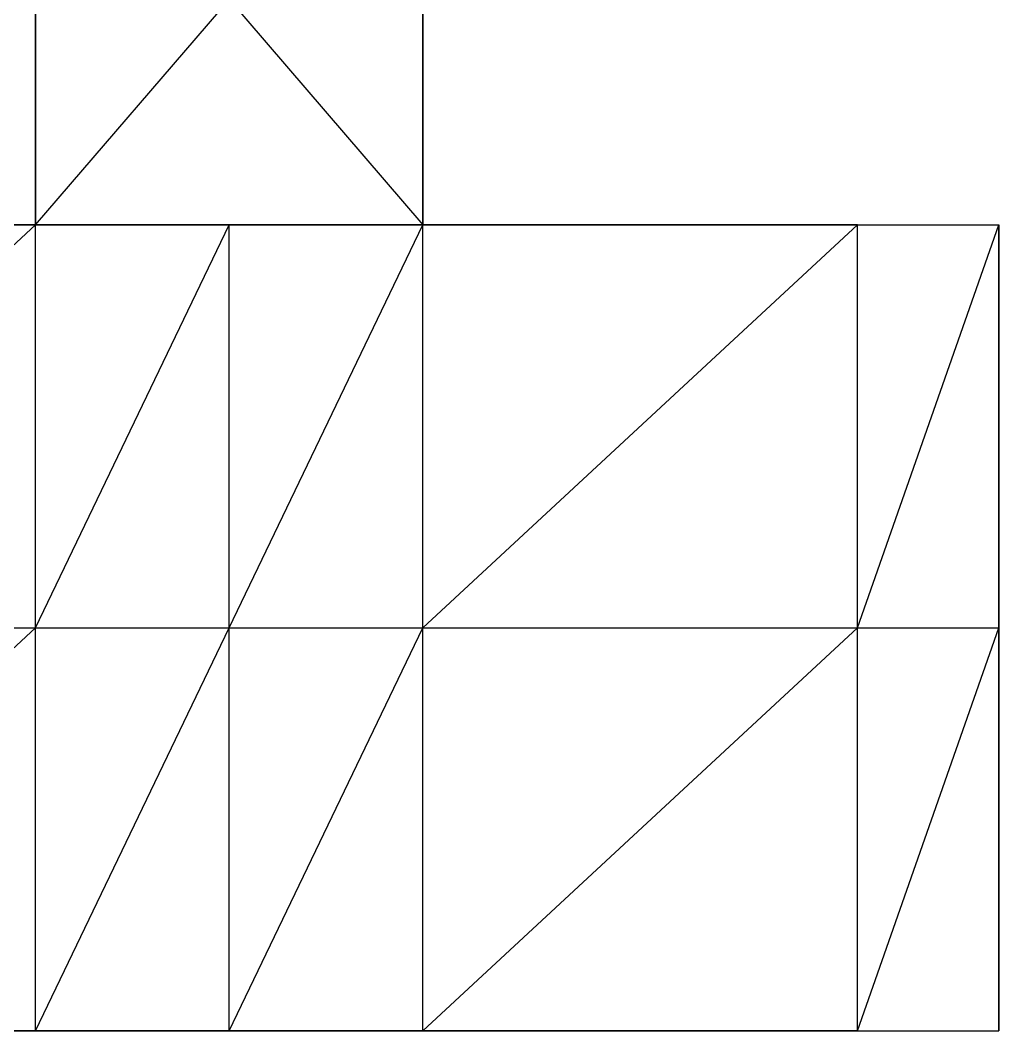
# Model space of a CAD drawing. Header units: metres. Extents: x 0.3 to 29.7, y 0.3 to 39.7.
# Drawn here: x 11.01 to 29.7, y 0.3 to 19.61 of the extents above; entities that cross this region are included whole.
import ezdxf

# ---------------------------------------------------------------- set-up
doc = ezdxf.new("R2010")
doc.units = ezdxf.units.M
for name, color, linetype in [('beam_x', 3, 'Continuous'), ('beam_y', 2, 'Continuous'), ('brace_xz', 6, 'Continuous'), ('brace_yz', 1, 'Continuous'), ('bridge_beam', 30, 'Continuous'), ('bridge_rigid', 50, 'Continuous'), ('bridge_truss', 40, 'Continuous'), ('column', 4, 'Continuous'), ('floor_brace', 5, 'Continuous')]:
    doc.layers.add(name, color=color, linetype=linetype)

msp = doc.modelspace()

# ---------------------------------------------------------------- linework, layer by layer
at = {"layer": 'beam_x', "color": 3}
for p, q in [((3, 15.7), (11.3, 15.7)), ((3, 15.7, 9), (11.3, 15.7, 9)), ((3, 15.7, 15), (11.3, 15.7, 15)), ((3, 15.7, 21), (11.3, 15.7, 21)), ((3, 15.7, 27), (11.3, 15.7, 27)), ((3, 15.7, 33), (11.3, 15.7, 33)), ((3, 15.7, 39), (11.3, 15.7, 39)), ((3, 15.7, 45), (11.3, 15.7, 45)), ((3, 15.7, 51), (11.3, 15.7, 51)), ((3, 15.7, 57), (11.3, 15.7, 57)), ((3, 15.7, 63), (11.3, 15.7, 63)), ((3, 15.7, 69), (11.3, 15.7, 69)), ((3, 15.7, 75), (11.3, 15.7, 75)), ((3, 15.7, 81), (11.3, 15.7, 81)), ((3, 15.7, 87), (11.3, 15.7, 87)), ((3, 15.7, 93), (11.3, 15.7, 93)), ((3, 15.7, 99), (11.3, 15.7, 99)), ((3, 15.7, 105), (11.3, 15.7, 105)), ((3, 15.7, 111), (11.3, 15.7, 111)), ((3, 15.7, 117), (11.3, 15.7, 117)), ((3, 15.7, 123), (11.3, 15.7, 123)), ((3, 15.7, 129), (11.3, 15.7, 129)), ((3, 15.7, 135), (11.3, 15.7, 135)), ((3, 15.7, 141), (11.3, 15.7, 141)), ((3, 15.7, 147), (11.3, 15.7, 147)), ((3, 15.7, 153), (11.3, 15.7, 153)), ((11.3, 15.7), (15, 15.7)), ((11.3, 15.7, 9), (15, 15.7, 9)), ((11.3, 15.7, 15), (15, 15.7, 15)), ((11.3, 15.7, 21), (15, 15.7, 21)), ((11.3, 15.7, 27), (15, 15.7, 27)), ((11.3, 15.7, 33), (15, 15.7, 33)), ((11.3, 15.7, 39), (15, 15.7, 39)), ((11.3, 15.7, 45), (15, 15.7, 45)), ((11.3, 15.7, 51), (15, 15.7, 51)), ((11.3, 15.7, 57), (15, 15.7, 57)), ((11.3, 15.7, 63), (15, 15.7, 63)), ((11.3, 15.7, 69), (15, 15.7, 69)), ((11.3, 15.7, 75), (15, 15.7, 75)), ((11.3, 15.7, 81), (15, 15.7, 81)), ((11.3, 15.7, 87), (15, 15.7, 87)), ((11.3, 15.7, 93), (15, 15.7, 93)), ((11.3, 15.7, 99), (15, 15.7, 99)), ((11.3, 15.7, 105), (15, 15.7, 105)), ((11.3, 15.7, 111), (15, 15.7, 111)), ((11.3, 15.7, 117), (15, 15.7, 117)), ((11.3, 15.7, 123), (15, 15.7, 123)), ((11.3, 15.7, 129), (15, 15.7, 129)), ((11.3, 15.7, 135), (15, 15.7, 135)), ((11.3, 15.7, 141), (15, 15.7, 141)), ((11.3, 15.7, 147), (15, 15.7, 147)), ((11.3, 15.7, 153), (15, 15.7, 153)), ((15, 15.7), (18.7, 15.7)), ((15, 15.7, 9), (18.7, 15.7, 9)), ((15, 15.7, 15), (18.7, 15.7, 15)), ((15, 15.7, 21), (18.7, 15.7, 21)), ((15, 15.7, 27), (18.7, 15.7, 27)), ((15, 15.7, 33), (18.7, 15.7, 33)), ((15, 15.7, 39), (18.7, 15.7, 39)), ((15, 15.7, 45), (18.7, 15.7, 45)), ((15, 15.7, 51), (18.7, 15.7, 51)), ((15, 15.7, 57), (18.7, 15.7, 57)), ((15, 15.7, 63), (18.7, 15.7, 63)), ((15, 15.7, 69), (18.7, 15.7, 69)), ((15, 15.7, 75), (18.7, 15.7, 75)), ((15, 15.7, 81), (18.7, 15.7, 81)), ((15, 15.7, 87), (18.7, 15.7, 87)), ((15, 15.7, 93), (18.7, 15.7, 93)), ((15, 15.7, 99), (18.7, 15.7, 99)), ((15, 15.7, 105), (18.7, 15.7, 105)), ((15, 15.7, 111), (18.7, 15.7, 111)), ((15, 15.7, 117), (18.7, 15.7, 117)), ((15, 15.7, 123), (18.7, 15.7, 123)), ((15, 15.7, 129), (18.7, 15.7, 129)), ((15, 15.7, 135), (18.7, 15.7, 135)), ((15, 15.7, 141), (18.7, 15.7, 141)), ((15, 15.7, 147), (18.7, 15.7, 147)), ((15, 15.7, 153), (18.7, 15.7, 153)), ((18.7, 15.7), (27, 15.7)), ((18.7, 15.7, 9), (27, 15.7, 9)), ((18.7, 15.7, 15), (27, 15.7, 15)), ((18.7, 15.7, 21), (27, 15.7, 21)), ((18.7, 15.7, 27), (27, 15.7, 27)), ((18.7, 15.7, 33), (27, 15.7, 33)), ((18.7, 15.7, 39), (27, 15.7, 39)), ((18.7, 15.7, 45), (27, 15.7, 45)), ((18.7, 15.7, 51), (27, 15.7, 51)), ((18.7, 15.7, 57), (27, 15.7, 57)), ((18.7, 15.7, 63), (27, 15.7, 63)), ((18.7, 15.7, 69), (27, 15.7, 69)), ((18.7, 15.7, 75), (27, 15.7, 75)), ((18.7, 15.7, 81), (27, 15.7, 81)), ((18.7, 15.7, 87), (27, 15.7, 87)), ((18.7, 15.7, 93), (27, 15.7, 93)), ((18.7, 15.7, 99), (27, 15.7, 99)), ((18.7, 15.7, 105), (27, 15.7, 105)), ((18.7, 15.7, 111), (27, 15.7, 111)), ((18.7, 15.7, 117), (27, 15.7, 117)), ((18.7, 15.7, 123), (27, 15.7, 123)), ((18.7, 15.7, 129), (27, 15.7, 129)), ((18.7, 15.7, 135), (27, 15.7, 135)), ((18.7, 15.7, 141), (27, 15.7, 141)), ((18.7, 15.7, 147), (27, 15.7, 147)), ((18.7, 15.7, 153), (27, 15.7, 153)), ((27, 15.7), (29.7, 15.7)), ((27, 15.7, 9), (29.7, 15.7, 9)), ((27, 15.7, 15), (29.7, 15.7, 15)), ((27, 15.7, 21), (29.7, 15.7, 21)), ((27, 15.7, 27), (29.7, 15.7, 27)), ((27, 15.7, 33), (29.7, 15.7, 33)), ((27, 15.7, 39), (29.7, 15.7, 39)), ((27, 15.7, 45), (29.7, 15.7, 45)), ((27, 15.7, 51), (29.7, 15.7, 51)), ((27, 15.7, 57), (29.7, 15.7, 57)), ((27, 15.7, 63), (29.7, 15.7, 63)), ((27, 15.7, 69), (29.7, 15.7, 69)), ((27, 15.7, 75), (29.7, 15.7, 75)), ((27, 15.7, 81), (29.7, 15.7, 81)), ((27, 15.7, 87), (29.7, 15.7, 87)), ((27, 15.7, 93), (29.7, 15.7, 93)), ((27, 15.7, 99), (29.7, 15.7, 99)), ((27, 15.7, 105), (29.7, 15.7, 105)), ((27, 15.7, 111), (29.7, 15.7, 111)), ((27, 15.7, 117), (29.7, 15.7, 117)), ((27, 15.7, 123), (29.7, 15.7, 123)), ((27, 15.7, 129), (29.7, 15.7, 129)), ((27, 15.7, 135), (29.7, 15.7, 135)), ((27, 15.7, 141), (29.7, 15.7, 141)), ((27, 15.7, 147), (29.7, 15.7, 147)), ((27, 15.7, 153), (29.7, 15.7, 153)), ((3, 8), (11.3, 8)), ((3, 8, 27), (11.3, 8, 27)), ((3, 8, 51), (11.3, 8, 51)), ((3, 8, 75), (11.3, 8, 75)), ((3, 8, 99), (11.3, 8, 99)), ((3, 8, 123), (11.3, 8, 123)), ((3, 8, 147), (11.3, 8, 147)), ((11.3, 8), (15, 8)), ((11.3, 8, 27), (15, 8, 27)), ((11.3, 8, 51), (15, 8, 51)), ((11.3, 8, 75), (15, 8, 75)), ((11.3, 8, 99), (15, 8, 99)), ((11.3, 8, 123), (15, 8, 123)), ((11.3, 8, 147), (15, 8, 147)), ((15, 8), (18.7, 8)), ((15, 8, 27), (18.7, 8, 27)), ((15, 8, 51), (18.7, 8, 51)), ((15, 8, 75), (18.7, 8, 75)), ((15, 8, 99), (18.7, 8, 99)), ((15, 8, 123), (18.7, 8, 123)), ((15, 8, 147), (18.7, 8, 147)), ((18.7, 8), (27, 8)), ((18.7, 8, 27), (27, 8, 27)), ((18.7, 8, 51), (27, 8, 51)), ((18.7, 8, 75), (27, 8, 75)), ((18.7, 8, 99), (27, 8, 99)), ((18.7, 8, 123), (27, 8, 123)), ((18.7, 8, 147), (27, 8, 147)), ((27, 8), (29.7, 8)), ((27, 8, 27), (29.7, 8, 27)), ((27, 8, 51), (29.7, 8, 51)), ((27, 8, 75), (29.7, 8, 75)), ((27, 8, 99), (29.7, 8, 99)), ((27, 8, 123), (29.7, 8, 123)), ((27, 8, 147), (29.7, 8, 147)), ((3, 0.3), (11.3, 0.3)), ((3, 0.3, 9), (11.3, 0.3, 9)), ((3, 0.3, 15), (11.3, 0.3, 15)), ((3, 0.3, 21), (11.3, 0.3, 21)), ((3, 0.3, 27), (11.3, 0.3, 27)), ((3, 0.3, 33), (11.3, 0.3, 33)), ((3, 0.3, 39), (11.3, 0.3, 39)), ((3, 0.3, 45), (11.3, 0.3, 45)), ((3, 0.3, 51), (11.3, 0.3, 51)), ((3, 0.3, 57), (11.3, 0.3, 57)), ((3, 0.3, 63), (11.3, 0.3, 63)), ((3, 0.3, 69), (11.3, 0.3, 69)), ((3, 0.3, 75), (11.3, 0.3, 75)), ((3, 0.3, 81), (11.3, 0.3, 81)), ((3, 0.3, 87), (11.3, 0.3, 87)), ((3, 0.3, 93), (11.3, 0.3, 93)), ((3, 0.3, 99), (11.3, 0.3, 99)), ((3, 0.3, 105), (11.3, 0.3, 105)), ((3, 0.3, 111), (11.3, 0.3, 111)), ((3, 0.3, 117), (11.3, 0.3, 117)), ((3, 0.3, 123), (11.3, 0.3, 123)), ((3, 0.3, 129), (11.3, 0.3, 129)), ((3, 0.3, 135), (11.3, 0.3, 135)), ((3, 0.3, 141), (11.3, 0.3, 141)), ((3, 0.3, 147), (11.3, 0.3, 147)), ((3, 0.3, 153), (11.3, 0.3, 153)), ((11.3, 0.3), (15, 0.3)), ((11.3, 0.3, 9), (15, 0.3, 9)), ((11.3, 0.3, 15), (15, 0.3, 15)), ((11.3, 0.3, 21), (15, 0.3, 21)), ((11.3, 0.3, 27), (15, 0.3, 27)), ((11.3, 0.3, 33), (15, 0.3, 33)), ((11.3, 0.3, 39), (15, 0.3, 39)), ((11.3, 0.3, 45), (15, 0.3, 45)), ((11.3, 0.3, 51), (15, 0.3, 51)), ((11.3, 0.3, 57), (15, 0.3, 57)), ((11.3, 0.3, 63), (15, 0.3, 63)), ((11.3, 0.3, 69), (15, 0.3, 69)), ((11.3, 0.3, 75), (15, 0.3, 75)), ((11.3, 0.3, 81), (15, 0.3, 81)), ((11.3, 0.3, 87), (15, 0.3, 87)), ((11.3, 0.3, 93), (15, 0.3, 93)), ((11.3, 0.3, 99), (15, 0.3, 99)), ((11.3, 0.3, 105), (15, 0.3, 105)), ((11.3, 0.3, 111), (15, 0.3, 111)), ((11.3, 0.3, 117), (15, 0.3, 117)), ((11.3, 0.3, 123), (15, 0.3, 123)), ((11.3, 0.3, 129), (15, 0.3, 129)), ((11.3, 0.3, 135), (15, 0.3, 135)), ((11.3, 0.3, 141), (15, 0.3, 141)), ((11.3, 0.3, 147), (15, 0.3, 147)), ((11.3, 0.3, 153), (15, 0.3, 153)), ((15, 0.3), (18.7, 0.3)), ((15, 0.3, 9), (18.7, 0.3, 9)), ((15, 0.3, 15), (18.7, 0.3, 15)), ((15, 0.3, 21), (18.7, 0.3, 21)), ((15, 0.3, 27), (18.7, 0.3, 27)), ((15, 0.3, 33), (18.7, 0.3, 33)), ((15, 0.3, 39), (18.7, 0.3, 39)), ((15, 0.3, 45), (18.7, 0.3, 45)), ((15, 0.3, 51), (18.7, 0.3, 51)), ((15, 0.3, 57), (18.7, 0.3, 57)), ((15, 0.3, 63), (18.7, 0.3, 63)), ((15, 0.3, 69), (18.7, 0.3, 69)), ((15, 0.3, 75), (18.7, 0.3, 75)), ((15, 0.3, 81), (18.7, 0.3, 81)), ((15, 0.3, 87), (18.7, 0.3, 87)), ((15, 0.3, 93), (18.7, 0.3, 93)), ((15, 0.3, 99), (18.7, 0.3, 99)), ((15, 0.3, 105), (18.7, 0.3, 105)), ((15, 0.3, 111), (18.7, 0.3, 111)), ((15, 0.3, 117), (18.7, 0.3, 117)), ((15, 0.3, 123), (18.7, 0.3, 123)), ((15, 0.3, 129), (18.7, 0.3, 129)), ((15, 0.3, 135), (18.7, 0.3, 135)), ((15, 0.3, 141), (18.7, 0.3, 141)), ((15, 0.3, 147), (18.7, 0.3, 147)), ((15, 0.3, 153), (18.7, 0.3, 153)), ((18.7, 0.3), (27, 0.3)), ((18.7, 0.3, 9), (27, 0.3, 9)), ((18.7, 0.3, 15), (27, 0.3, 15)), ((18.7, 0.3, 21), (27, 0.3, 21)), ((18.7, 0.3, 27), (27, 0.3, 27)), ((18.7, 0.3, 33), (27, 0.3, 33)), ((18.7, 0.3, 39), (27, 0.3, 39)), ((18.7, 0.3, 45), (27, 0.3, 45)), ((18.7, 0.3, 51), (27, 0.3, 51)), ((18.7, 0.3, 57), (27, 0.3, 57)), ((18.7, 0.3, 63), (27, 0.3, 63)), ((18.7, 0.3, 69), (27, 0.3, 69)), ((18.7, 0.3, 75), (27, 0.3, 75)), ((18.7, 0.3, 81), (27, 0.3, 81)), ((18.7, 0.3, 87), (27, 0.3, 87)), ((18.7, 0.3, 93), (27, 0.3, 93)), ((18.7, 0.3, 99), (27, 0.3, 99)), ((18.7, 0.3, 105), (27, 0.3, 105)), ((18.7, 0.3, 111), (27, 0.3, 111)), ((18.7, 0.3, 117), (27, 0.3, 117)), ((18.7, 0.3, 123), (27, 0.3, 123)), ((18.7, 0.3, 129), (27, 0.3, 129)), ((18.7, 0.3, 135), (27, 0.3, 135)), ((18.7, 0.3, 141), (27, 0.3, 141)), ((18.7, 0.3, 147), (27, 0.3, 147)), ((18.7, 0.3, 153), (27, 0.3, 153)), ((27, 0.3), (29.7, 0.3)), ((27, 0.3, 9), (29.7, 0.3, 9)), ((27, 0.3, 15), (29.7, 0.3, 15)), ((27, 0.3, 21), (29.7, 0.3, 21)), ((27, 0.3, 27), (29.7, 0.3, 27)), ((27, 0.3, 33), (29.7, 0.3, 33)), ((27, 0.3, 39), (29.7, 0.3, 39)), ((27, 0.3, 45), (29.7, 0.3, 45)), ((27, 0.3, 51), (29.7, 0.3, 51)), ((27, 0.3, 57), (29.7, 0.3, 57)), ((27, 0.3, 63), (29.7, 0.3, 63)), ((27, 0.3, 69), (29.7, 0.3, 69)), ((27, 0.3, 75), (29.7, 0.3, 75)), ((27, 0.3, 81), (29.7, 0.3, 81)), ((27, 0.3, 87), (29.7, 0.3, 87)), ((27, 0.3, 93), (29.7, 0.3, 93)), ((27, 0.3, 99), (29.7, 0.3, 99)), ((27, 0.3, 105), (29.7, 0.3, 105)), ((27, 0.3, 111), (29.7, 0.3, 111)), ((27, 0.3, 117), (29.7, 0.3, 117)), ((27, 0.3, 123), (29.7, 0.3, 123)), ((27, 0.3, 129), (29.7, 0.3, 129)), ((27, 0.3, 135), (29.7, 0.3, 135)), ((27, 0.3, 141), (29.7, 0.3, 141)), ((27, 0.3, 147), (29.7, 0.3, 147)), ((27, 0.3, 153), (29.7, 0.3, 153))]:
    msp.add_line(p, q, dxfattribs=at)
at = {"layer": 'beam_y', "color": 2}
for p, q in [((11.3, 8), (11.3, 15.7)), ((11.3, 8, 27), (11.3, 15.7, 27)), ((11.3, 8, 51), (11.3, 15.7, 51)), ((11.3, 8, 75), (11.3, 15.7, 75)), ((11.3, 8, 99), (11.3, 15.7, 99)), ((11.3, 8, 123), (11.3, 15.7, 123)), ((11.3, 8, 147), (11.3, 15.7, 147)), ((15, 8), (15, 15.7)), ((15, 8, 27), (15, 15.7, 27)), ((15, 8, 51), (15, 15.7, 51)), ((15, 8, 75), (15, 15.7, 75)), ((15, 8, 99), (15, 15.7, 99)), ((15, 8, 123), (15, 15.7, 123)), ((15, 8, 147), (15, 15.7, 147)), ((18.7, 8), (18.7, 15.7)), ((18.7, 8, 27), (18.7, 15.7, 27)), ((18.7, 8, 51), (18.7, 15.7, 51)), ((18.7, 8, 75), (18.7, 15.7, 75)), ((18.7, 8, 99), (18.7, 15.7, 99)), ((18.7, 8, 123), (18.7, 15.7, 123)), ((18.7, 8, 147), (18.7, 15.7, 147)), ((27, 8), (27, 15.7)), ((27, 8, 27), (27, 15.7, 27)), ((27, 8, 51), (27, 15.7, 51)), ((27, 8, 75), (27, 15.7, 75)), ((27, 8, 99), (27, 15.7, 99)), ((27, 8, 123), (27, 15.7, 123)), ((27, 8, 147), (27, 15.7, 147)), ((29.7, 8), (29.7, 15.7)), ((29.7, 8, 9), (29.7, 15.7, 9)), ((29.7, 8, 15), (29.7, 15.7, 15)), ((29.7, 8, 21), (29.7, 15.7, 21)), ((29.7, 8, 27), (29.7, 15.7, 27)), ((29.7, 8, 33), (29.7, 15.7, 33)), ((29.7, 8, 39), (29.7, 15.7, 39)), ((29.7, 8, 45), (29.7, 15.7, 45)), ((29.7, 8, 51), (29.7, 15.7, 51)), ((29.7, 8, 57), (29.7, 15.7, 57)), ((29.7, 8, 63), (29.7, 15.7, 63)), ((29.7, 8, 69), (29.7, 15.7, 69)), ((29.7, 8, 75), (29.7, 15.7, 75)), ((29.7, 8, 81), (29.7, 15.7, 81)), ((29.7, 8, 87), (29.7, 15.7, 87)), ((29.7, 8, 93), (29.7, 15.7, 93)), ((29.7, 8, 99), (29.7, 15.7, 99)), ((29.7, 8, 105), (29.7, 15.7, 105)), ((29.7, 8, 111), (29.7, 15.7, 111)), ((29.7, 8, 117), (29.7, 15.7, 117)), ((29.7, 8, 123), (29.7, 15.7, 123)), ((29.7, 8, 129), (29.7, 15.7, 129)), ((29.7, 8, 135), (29.7, 15.7, 135)), ((29.7, 8, 141), (29.7, 15.7, 141)), ((29.7, 8, 147), (29.7, 15.7, 147)), ((29.7, 8, 153), (29.7, 15.7, 153)), ((11.3, 0.3), (11.3, 8)), ((11.3, 0.3, 27), (11.3, 8, 27)), ((11.3, 0.3, 51), (11.3, 8, 51)), ((11.3, 0.3, 75), (11.3, 8, 75)), ((11.3, 0.3, 99), (11.3, 8, 99)), ((11.3, 0.3, 123), (11.3, 8, 123)), ((11.3, 0.3, 147), (11.3, 8, 147)), ((15, 0.3), (15, 8)), ((15, 0.3, 27), (15, 8, 27)), ((15, 0.3, 51), (15, 8, 51)), ((15, 0.3, 75), (15, 8, 75)), ((15, 0.3, 99), (15, 8, 99)), ((15, 0.3, 123), (15, 8, 123)), ((15, 0.3, 147), (15, 8, 147)), ((18.7, 0.3), (18.7, 8)), ((18.7, 0.3, 27), (18.7, 8, 27)), ((18.7, 0.3, 51), (18.7, 8, 51)), ((18.7, 0.3, 75), (18.7, 8, 75)), ((18.7, 0.3, 99), (18.7, 8, 99)), ((18.7, 0.3, 123), (18.7, 8, 123)), ((18.7, 0.3, 147), (18.7, 8, 147)), ((27, 0.3), (27, 8)), ((27, 0.3, 27), (27, 8, 27)), ((27, 0.3, 51), (27, 8, 51)), ((27, 0.3, 75), (27, 8, 75)), ((27, 0.3, 99), (27, 8, 99)), ((27, 0.3, 123), (27, 8, 123)), ((27, 0.3, 147), (27, 8, 147)), ((29.7, 0.3), (29.7, 8)), ((29.7, 0.3, 9), (29.7, 8, 9)), ((29.7, 0.3, 15), (29.7, 8, 15)), ((29.7, 0.3, 21), (29.7, 8, 21)), ((29.7, 0.3, 27), (29.7, 8, 27)), ((29.7, 0.3, 33), (29.7, 8, 33)), ((29.7, 0.3, 39), (29.7, 8, 39)), ((29.7, 0.3, 45), (29.7, 8, 45)), ((29.7, 0.3, 51), (29.7, 8, 51)), ((29.7, 0.3, 57), (29.7, 8, 57)), ((29.7, 0.3, 63), (29.7, 8, 63)), ((29.7, 0.3, 69), (29.7, 8, 69)), ((29.7, 0.3, 75), (29.7, 8, 75)), ((29.7, 0.3, 81), (29.7, 8, 81)), ((29.7, 0.3, 87), (29.7, 8, 87)), ((29.7, 0.3, 93), (29.7, 8, 93)), ((29.7, 0.3, 99), (29.7, 8, 99)), ((29.7, 0.3, 105), (29.7, 8, 105)), ((29.7, 0.3, 111), (29.7, 8, 111)), ((29.7, 0.3, 117), (29.7, 8, 117)), ((29.7, 0.3, 123), (29.7, 8, 123)), ((29.7, 0.3, 129), (29.7, 8, 129)), ((29.7, 0.3, 135), (29.7, 8, 135)), ((29.7, 0.3, 141), (29.7, 8, 141)), ((29.7, 0.3, 147), (29.7, 8, 147)), ((29.7, 0.3, 153), (29.7, 8, 153))]:
    msp.add_line(p, q, dxfattribs=at)
at = {"layer": 'brace_xz', "color": 6}
for p, q in [((3, 15.7), (11.3, 15.7, 9)), ((11.3, 15.7), (3, 15.7, 9)), ((3, 15.7, 9), (11.3, 15.7, 15)), ((11.3, 15.7, 9), (3, 15.7, 15)), ((3, 15.7, 15), (11.3, 15.7, 21)), ((11.3, 15.7, 15), (3, 15.7, 21)), ((3, 15.7, 21), (11.3, 15.7, 27)), ((11.3, 15.7, 21), (3, 15.7, 27)), ((3, 15.7, 27), (11.3, 15.7, 45)), ((11.3, 15.7, 27), (3, 15.7, 45)), ((3, 15.7, 45), (11.3, 15.7, 63)), ((11.3, 15.7, 45), (3, 15.7, 63)), ((3, 15.7, 63), (11.3, 15.7, 81)), ((11.3, 15.7, 63), (3, 15.7, 81)), ((3, 15.7, 81), (11.3, 15.7, 99)), ((11.3, 15.7, 81), (3, 15.7, 99)), ((3, 15.7, 99), (11.3, 15.7, 117)), ((11.3, 15.7, 99), (3, 15.7, 117)), ((3, 15.7, 117), (11.3, 15.7, 135)), ((11.3, 15.7, 117), (3, 15.7, 135)), ((3, 15.7, 135), (11.3, 15.7, 153)), ((11.3, 15.7, 135), (3, 15.7, 153)), ((11.3, 15.7), (15, 15.7, 9)), ((15, 15.7), (11.3, 15.7, 9)), ((11.3, 15.7, 9), (15, 15.7, 15)), ((15, 15.7, 9), (11.3, 15.7, 15)), ((11.3, 15.7, 15), (15, 15.7, 21)), ((15, 15.7, 15), (11.3, 15.7, 21)), ((11.3, 15.7, 21), (15, 15.7, 27)), ((15, 15.7, 21), (11.3, 15.7, 27)), ((11.3, 15.7, 27), (15, 15.7, 33)), ((15, 15.7, 27), (11.3, 15.7, 33)), ((11.3, 15.7, 33), (15, 15.7, 39)), ((15, 15.7, 33), (11.3, 15.7, 39)), ((11.3, 15.7, 39), (15, 15.7, 45)), ((15, 15.7, 39), (11.3, 15.7, 45)), ((11.3, 15.7, 45), (15, 15.7, 51)), ((15, 15.7, 45), (11.3, 15.7, 51)), ((11.3, 15.7, 51), (15, 15.7, 57)), ((15, 15.7, 51), (11.3, 15.7, 57)), ((11.3, 15.7, 57), (15, 15.7, 63)), ((15, 15.7, 57), (11.3, 15.7, 63)), ((11.3, 15.7, 63), (15, 15.7, 69)), ((15, 15.7, 63), (11.3, 15.7, 69)), ((11.3, 15.7, 69), (15, 15.7, 75)), ((15, 15.7, 69), (11.3, 15.7, 75)), ((15, 15.7), (18.7, 15.7, 9)), ((18.7, 15.7), (15, 15.7, 9)), ((15, 15.7, 9), (18.7, 15.7, 15)), ((18.7, 15.7, 9), (15, 15.7, 15)), ((15, 15.7, 15), (18.7, 15.7, 21)), ((18.7, 15.7, 15), (15, 15.7, 21)), ((15, 15.7, 21), (18.7, 15.7, 27)), ((18.7, 15.7, 21), (15, 15.7, 27)), ((15, 15.7, 27), (18.7, 15.7, 33)), ((18.7, 15.7, 27), (15, 15.7, 33)), ((15, 15.7, 33), (18.7, 15.7, 39)), ((18.7, 15.7, 33), (15, 15.7, 39)), ((15, 15.7, 39), (18.7, 15.7, 45)), ((18.7, 15.7, 39), (15, 15.7, 45)), ((15, 15.7, 45), (18.7, 15.7, 51)), ((18.7, 15.7, 45), (15, 15.7, 51)), ((15, 15.7, 51), (18.7, 15.7, 57)), ((18.7, 15.7, 51), (15, 15.7, 57)), ((15, 15.7, 57), (18.7, 15.7, 63)), ((18.7, 15.7, 57), (15, 15.7, 63)), ((15, 15.7, 63), (18.7, 15.7, 69)), ((18.7, 15.7, 63), (15, 15.7, 69)), ((15, 15.7, 69), (18.7, 15.7, 75)), ((18.7, 15.7, 69), (15, 15.7, 75)), ((18.7, 15.7), (27, 15.7, 9)), ((27, 15.7), (18.7, 15.7, 9)), ((18.7, 15.7, 9), (27, 15.7, 15)), ((27, 15.7, 9), (18.7, 15.7, 15)), ((18.7, 15.7, 15), (27, 15.7, 21)), ((27, 15.7, 15), (18.7, 15.7, 21)), ((18.7, 15.7, 21), (27, 15.7, 27)), ((27, 15.7, 21), (18.7, 15.7, 27)), ((18.7, 15.7, 27), (27, 15.7, 45)), ((27, 15.7, 27), (18.7, 15.7, 45)), ((18.7, 15.7, 45), (27, 15.7, 63)), ((27, 15.7, 45), (18.7, 15.7, 63)), ((18.7, 15.7, 63), (27, 15.7, 81)), ((27, 15.7, 63), (18.7, 15.7, 81)), ((18.7, 15.7, 81), (27, 15.7, 99)), ((27, 15.7, 81), (18.7, 15.7, 99)), ((18.7, 15.7, 99), (27, 15.7, 117)), ((27, 15.7, 99), (18.7, 15.7, 117)), ((18.7, 15.7, 117), (27, 15.7, 135)), ((27, 15.7, 117), (18.7, 15.7, 135)), ((18.7, 15.7, 135), (27, 15.7, 153)), ((27, 15.7, 135), (18.7, 15.7, 153)), ((3, 0.3), (11.3, 0.3, 9)), ((11.3, 0.3), (3, 0.3, 9)), ((3, 0.3, 9), (11.3, 0.3, 15)), ((11.3, 0.3, 9), (3, 0.3, 15)), ((3, 0.3, 15), (11.3, 0.3, 21)), ((11.3, 0.3, 15), (3, 0.3, 21)), ((3, 0.3, 21), (11.3, 0.3, 27)), ((11.3, 0.3, 21), (3, 0.3, 27)), ((3, 0.3, 27), (11.3, 0.3, 45)), ((11.3, 0.3, 27), (3, 0.3, 45)), ((3, 0.3, 45), (11.3, 0.3, 63)), ((11.3, 0.3, 45), (3, 0.3, 63)), ((3, 0.3, 63), (11.3, 0.3, 81)), ((11.3, 0.3, 63), (3, 0.3, 81)), ((3, 0.3, 81), (11.3, 0.3, 99)), ((11.3, 0.3, 81), (3, 0.3, 99)), ((3, 0.3, 99), (11.3, 0.3, 117)), ((11.3, 0.3, 99), (3, 0.3, 117)), ((3, 0.3, 117), (11.3, 0.3, 135)), ((11.3, 0.3, 117), (3, 0.3, 135)), ((3, 0.3, 135), (11.3, 0.3, 153)), ((11.3, 0.3, 135), (3, 0.3, 153)), ((11.3, 0.3), (15, 0.3, 9)), ((15, 0.3), (11.3, 0.3, 9)), ((11.3, 0.3, 9), (15, 0.3, 15)), ((15, 0.3, 9), (11.3, 0.3, 15)), ((11.3, 0.3, 15), (15, 0.3, 21)), ((15, 0.3, 15), (11.3, 0.3, 21)), ((11.3, 0.3, 21), (15, 0.3, 27)), ((15, 0.3, 21), (11.3, 0.3, 27)), ((11.3, 0.3, 27), (15, 0.3, 33)), ((15, 0.3, 27), (11.3, 0.3, 33)), ((11.3, 0.3, 33), (15, 0.3, 39)), ((15, 0.3, 33), (11.3, 0.3, 39)), ((11.3, 0.3, 39), (15, 0.3, 45)), ((15, 0.3, 39), (11.3, 0.3, 45)), ((11.3, 0.3, 45), (15, 0.3, 51)), ((15, 0.3, 45), (11.3, 0.3, 51)), ((11.3, 0.3, 51), (15, 0.3, 57)), ((15, 0.3, 51), (11.3, 0.3, 57)), ((11.3, 0.3, 57), (15, 0.3, 63)), ((15, 0.3, 57), (11.3, 0.3, 63)), ((11.3, 0.3, 63), (15, 0.3, 69)), ((15, 0.3, 63), (11.3, 0.3, 69)), ((11.3, 0.3, 69), (15, 0.3, 75)), ((15, 0.3, 69), (11.3, 0.3, 75)), ((15, 0.3), (18.7, 0.3, 9)), ((18.7, 0.3), (15, 0.3, 9)), ((15, 0.3, 9), (18.7, 0.3, 15)), ((18.7, 0.3, 9), (15, 0.3, 15)), ((15, 0.3, 15), (18.7, 0.3, 21)), ((18.7, 0.3, 15), (15, 0.3, 21)), ((15, 0.3, 21), (18.7, 0.3, 27)), ((18.7, 0.3, 21), (15, 0.3, 27)), ((15, 0.3, 27), (18.7, 0.3, 33)), ((18.7, 0.3, 27), (15, 0.3, 33)), ((15, 0.3, 33), (18.7, 0.3, 39)), ((18.7, 0.3, 33), (15, 0.3, 39)), ((15, 0.3, 39), (18.7, 0.3, 45)), ((18.7, 0.3, 39), (15, 0.3, 45)), ((15, 0.3, 45), (18.7, 0.3, 51)), ((18.7, 0.3, 45), (15, 0.3, 51)), ((15, 0.3, 51), (18.7, 0.3, 57)), ((18.7, 0.3, 51), (15, 0.3, 57)), ((15, 0.3, 57), (18.7, 0.3, 63)), ((18.7, 0.3, 57), (15, 0.3, 63)), ((15, 0.3, 63), (18.7, 0.3, 69)), ((18.7, 0.3, 63), (15, 0.3, 69)), ((15, 0.3, 69), (18.7, 0.3, 75)), ((18.7, 0.3, 69), (15, 0.3, 75)), ((18.7, 0.3), (27, 0.3, 9)), ((27, 0.3), (18.7, 0.3, 9)), ((18.7, 0.3, 9), (27, 0.3, 15)), ((27, 0.3, 9), (18.7, 0.3, 15)), ((18.7, 0.3, 15), (27, 0.3, 21)), ((27, 0.3, 15), (18.7, 0.3, 21)), ((18.7, 0.3, 21), (27, 0.3, 27)), ((27, 0.3, 21), (18.7, 0.3, 27)), ((18.7, 0.3, 27), (27, 0.3, 45)), ((27, 0.3, 27), (18.7, 0.3, 45)), ((18.7, 0.3, 45), (27, 0.3, 63)), ((27, 0.3, 45), (18.7, 0.3, 63)), ((18.7, 0.3, 63), (27, 0.3, 81)), ((27, 0.3, 63), (18.7, 0.3, 81)), ((18.7, 0.3, 81), (27, 0.3, 99)), ((27, 0.3, 81), (18.7, 0.3, 99)), ((18.7, 0.3, 99), (27, 0.3, 117)), ((27, 0.3, 99), (18.7, 0.3, 117)), ((18.7, 0.3, 117), (27, 0.3, 135)), ((27, 0.3, 117), (18.7, 0.3, 135)), ((18.7, 0.3, 135), (27, 0.3, 153)), ((27, 0.3, 135), (18.7, 0.3, 153))]:
    msp.add_line(p, q, dxfattribs=at)
at = {"layer": 'brace_yz', "color": 1}
for p, q in [((29.7, 8), (29.7, 15.7, 9)), ((29.7, 15.7), (29.7, 8, 9)), ((29.7, 8, 9), (29.7, 15.7, 15)), ((29.7, 15.7, 9), (29.7, 8, 15)), ((29.7, 8, 21), (29.7, 15.7, 27)), ((29.7, 15.7, 21), (29.7, 8, 27)), ((29.7, 8, 45), (29.7, 15.7, 63)), ((29.7, 15.7, 45), (29.7, 8, 63)), ((29.7, 8, 81), (29.7, 15.7, 99)), ((29.7, 15.7, 81), (29.7, 8, 99)), ((29.7, 8, 117), (29.7, 15.7, 135)), ((29.7, 15.7, 117), (29.7, 8, 135)), ((29.7, 8, 135), (29.7, 15.7, 153)), ((29.7, 15.7, 135), (29.7, 8, 153)), ((29.7, 0.3), (29.7, 8, 9)), ((29.7, 8), (29.7, 0.3, 9)), ((29.7, 0.3, 15), (29.7, 8, 21)), ((29.7, 8, 15), (29.7, 0.3, 21)), ((29.7, 0.3, 27), (29.7, 8, 45)), ((29.7, 8, 27), (29.7, 0.3, 45)), ((29.7, 0.3, 63), (29.7, 8, 81)), ((29.7, 8, 63), (29.7, 0.3, 81)), ((29.7, 0.3, 99), (29.7, 8, 117)), ((29.7, 8, 99), (29.7, 0.3, 117)), ((29.7, 0.3, 135), (29.7, 8, 153)), ((29.7, 8, 135), (29.7, 0.3, 153))]:
    msp.add_line(p, q, dxfattribs=at)
at = {"layer": 'bridge_beam', "color": 30}
for p, q in [((11.3, 15.7, 33), (11.3, 20, 33)), ((11.3, 15.7, 39), (11.3, 20, 39)), ((11.3, 15.7, 69), (11.3, 20, 69)), ((11.3, 15.7, 75), (11.3, 20, 75)), ((11.3, 15.7, 105), (11.3, 20, 105)), ((11.3, 15.7, 111), (11.3, 20, 111)), ((11.3, 15.7, 141), (11.3, 20, 141)), ((11.3, 15.7, 153), (11.3, 20, 153)), ((18.7, 15.7, 33), (18.7, 20, 33)), ((18.7, 15.7, 39), (18.7, 20, 39)), ((18.7, 15.7, 69), (18.7, 20, 69)), ((18.7, 15.7, 75), (18.7, 20, 75)), ((18.7, 15.7, 105), (18.7, 20, 105)), ((18.7, 15.7, 111), (18.7, 20, 111)), ((18.7, 15.7, 141), (18.7, 20, 141)), ((18.7, 15.7, 153), (18.7, 20, 153))]:
    msp.add_line(p, q, dxfattribs=at)
at = {"layer": 'bridge_rigid', "color": 50}
for p, q in [((11.3, 15.7, 33), (18.7, 24.3, 33)), ((11.3, 24.3, 33), (18.7, 15.7, 33)), ((11.3, 15.7, 39), (18.7, 24.3, 39)), ((11.3, 24.3, 39), (18.7, 15.7, 39)), ((11.3, 15.7, 69), (18.7, 24.3, 69)), ((11.3, 24.3, 69), (18.7, 15.7, 69)), ((11.3, 15.7, 75), (18.7, 24.3, 75)), ((11.3, 24.3, 75), (18.7, 15.7, 75)), ((11.3, 15.7, 105), (18.7, 24.3, 105)), ((11.3, 24.3, 105), (18.7, 15.7, 105)), ((11.3, 15.7, 111), (18.7, 24.3, 111)), ((11.3, 24.3, 111), (18.7, 15.7, 111)), ((11.3, 15.7, 141), (18.7, 24.3, 141)), ((11.3, 24.3, 141), (18.7, 15.7, 141)), ((11.3, 15.7, 153), (18.7, 24.3, 153)), ((11.3, 24.3, 153), (18.7, 15.7, 153))]:
    msp.add_line(p, q, dxfattribs=at)
at = {"layer": 'bridge_truss', "color": 40}
for p, q in [((11.3, 15.7, 33), (11.3, 20, 39)), ((11.3, 20, 33), (11.3, 15.7, 39)), ((11.3, 15.7, 69), (11.3, 20, 75)), ((11.3, 20, 69), (11.3, 15.7, 75)), ((11.3, 15.7, 105), (11.3, 20, 111)), ((11.3, 20, 105), (11.3, 15.7, 111)), ((11.3, 15.7, 141), (11.3, 20, 153)), ((11.3, 20, 141), (11.3, 15.7, 153)), ((18.7, 15.7, 33), (18.7, 20, 39)), ((18.7, 20, 33), (18.7, 15.7, 39)), ((18.7, 15.7, 69), (18.7, 20, 75)), ((18.7, 20, 69), (18.7, 15.7, 75)), ((18.7, 15.7, 105), (18.7, 20, 111)), ((18.7, 20, 105), (18.7, 15.7, 111)), ((18.7, 15.7, 141), (18.7, 20, 153)), ((18.7, 20, 141), (18.7, 15.7, 153))]:
    msp.add_line(p, q, dxfattribs=at)
at = {"layer": 'column', "color": 4}
for p, q in [((11.3, 15.7), (11.3, 15.7, 9)), ((11.3, 15.7, 9), (11.3, 15.7, 15)), ((11.3, 15.7, 15), (11.3, 15.7, 21)), ((11.3, 15.7, 21), (11.3, 15.7, 27)), ((11.3, 15.7, 27), (11.3, 15.7, 33)), ((11.3, 15.7, 33), (11.3, 15.7, 39)), ((11.3, 15.7, 39), (11.3, 15.7, 45)), ((11.3, 15.7, 45), (11.3, 15.7, 51)), ((11.3, 15.7, 51), (11.3, 15.7, 57)), ((11.3, 15.7, 57), (11.3, 15.7, 63)), ((11.3, 15.7, 63), (11.3, 15.7, 69)), ((11.3, 15.7, 69), (11.3, 15.7, 75)), ((11.3, 15.7, 75), (11.3, 15.7, 81)), ((11.3, 15.7, 81), (11.3, 15.7, 87)), ((11.3, 15.7, 87), (11.3, 15.7, 93)), ((11.3, 15.7, 93), (11.3, 15.7, 99)), ((11.3, 15.7, 99), (11.3, 15.7, 105)), ((11.3, 15.7, 105), (11.3, 15.7, 111)), ((11.3, 15.7, 111), (11.3, 15.7, 117)), ((11.3, 15.7, 117), (11.3, 15.7, 123)), ((11.3, 15.7, 123), (11.3, 15.7, 129)), ((11.3, 15.7, 129), (11.3, 15.7, 135)), ((11.3, 15.7, 135), (11.3, 15.7, 141)), ((11.3, 15.7, 141), (11.3, 15.7, 147)), ((11.3, 15.7, 147), (11.3, 15.7, 153)), ((15, 15.7), (15, 15.7, 9)), ((15, 15.7, 9), (15, 15.7, 15)), ((15, 15.7, 15), (15, 15.7, 21)), ((15, 15.7, 21), (15, 15.7, 27)), ((15, 15.7, 27), (15, 15.7, 33)), ((15, 15.7, 33), (15, 15.7, 39)), ((15, 15.7, 39), (15, 15.7, 45)), ((15, 15.7, 45), (15, 15.7, 51)), ((15, 15.7, 51), (15, 15.7, 57)), ((15, 15.7, 57), (15, 15.7, 63)), ((15, 15.7, 63), (15, 15.7, 69)), ((15, 15.7, 69), (15, 15.7, 75)), ((15, 15.7, 75), (15, 15.7, 81)), ((15, 15.7, 81), (15, 15.7, 87)), ((15, 15.7, 87), (15, 15.7, 93)), ((15, 15.7, 93), (15, 15.7, 99)), ((15, 15.7, 99), (15, 15.7, 105)), ((15, 15.7, 105), (15, 15.7, 111)), ((15, 15.7, 111), (15, 15.7, 117)), ((15, 15.7, 117), (15, 15.7, 123)), ((15, 15.7, 123), (15, 15.7, 129)), ((15, 15.7, 129), (15, 15.7, 135)), ((15, 15.7, 135), (15, 15.7, 141)), ((15, 15.7, 141), (15, 15.7, 147)), ((15, 15.7, 147), (15, 15.7, 153)), ((18.7, 15.7), (18.7, 15.7, 9)), ((18.7, 15.7, 9), (18.7, 15.7, 15)), ((18.7, 15.7, 15), (18.7, 15.7, 21)), ((18.7, 15.7, 21), (18.7, 15.7, 27)), ((18.7, 15.7, 27), (18.7, 15.7, 33)), ((18.7, 15.7, 33), (18.7, 15.7, 39)), ((18.7, 15.7, 39), (18.7, 15.7, 45)), ((18.7, 15.7, 45), (18.7, 15.7, 51)), ((18.7, 15.7, 51), (18.7, 15.7, 57)), ((18.7, 15.7, 57), (18.7, 15.7, 63)), ((18.7, 15.7, 63), (18.7, 15.7, 69)), ((18.7, 15.7, 69), (18.7, 15.7, 75)), ((18.7, 15.7, 75), (18.7, 15.7, 81)), ((18.7, 15.7, 81), (18.7, 15.7, 87)), ((18.7, 15.7, 87), (18.7, 15.7, 93)), ((18.7, 15.7, 93), (18.7, 15.7, 99)), ((18.7, 15.7, 99), (18.7, 15.7, 105)), ((18.7, 15.7, 105), (18.7, 15.7, 111)), ((18.7, 15.7, 111), (18.7, 15.7, 117)), ((18.7, 15.7, 117), (18.7, 15.7, 123)), ((18.7, 15.7, 123), (18.7, 15.7, 129)), ((18.7, 15.7, 129), (18.7, 15.7, 135)), ((18.7, 15.7, 135), (18.7, 15.7, 141)), ((18.7, 15.7, 141), (18.7, 15.7, 147)), ((18.7, 15.7, 147), (18.7, 15.7, 153)), ((27, 15.7), (27, 15.7, 9)), ((27, 15.7, 9), (27, 15.7, 15)), ((27, 15.7, 15), (27, 15.7, 21)), ((27, 15.7, 21), (27, 15.7, 27)), ((27, 15.7, 27), (27, 15.7, 33)), ((27, 15.7, 33), (27, 15.7, 39)), ((27, 15.7, 39), (27, 15.7, 45)), ((27, 15.7, 45), (27, 15.7, 51)), ((27, 15.7, 51), (27, 15.7, 57)), ((27, 15.7, 57), (27, 15.7, 63)), ((27, 15.7, 63), (27, 15.7, 69)), ((27, 15.7, 69), (27, 15.7, 75)), ((27, 15.7, 75), (27, 15.7, 81)), ((27, 15.7, 81), (27, 15.7, 87)), ((27, 15.7, 87), (27, 15.7, 93)), ((27, 15.7, 93), (27, 15.7, 99)), ((27, 15.7, 99), (27, 15.7, 105)), ((27, 15.7, 105), (27, 15.7, 111)), ((27, 15.7, 111), (27, 15.7, 117)), ((27, 15.7, 117), (27, 15.7, 123)), ((27, 15.7, 123), (27, 15.7, 129)), ((27, 15.7, 129), (27, 15.7, 135)), ((27, 15.7, 135), (27, 15.7, 141)), ((27, 15.7, 141), (27, 15.7, 147)), ((27, 15.7, 147), (27, 15.7, 153)), ((29.7, 15.7), (29.7, 15.7, 9)), ((29.7, 15.7, 9), (29.7, 15.7, 15)), ((29.7, 15.7, 15), (29.7, 15.7, 21)), ((29.7, 15.7, 21), (29.7, 15.7, 27)), ((29.7, 15.7, 27), (29.7, 15.7, 33)), ((29.7, 15.7, 33), (29.7, 15.7, 39)), ((29.7, 15.7, 39), (29.7, 15.7, 45)), ((29.7, 15.7, 45), (29.7, 15.7, 51)), ((29.7, 15.7, 51), (29.7, 15.7, 57)), ((29.7, 15.7, 57), (29.7, 15.7, 63)), ((29.7, 15.7, 63), (29.7, 15.7, 69)), ((29.7, 15.7, 69), (29.7, 15.7, 75)), ((29.7, 15.7, 75), (29.7, 15.7, 81)), ((29.7, 15.7, 81), (29.7, 15.7, 87)), ((29.7, 15.7, 87), (29.7, 15.7, 93)), ((29.7, 15.7, 93), (29.7, 15.7, 99)), ((29.7, 15.7, 99), (29.7, 15.7, 105)), ((29.7, 15.7, 105), (29.7, 15.7, 111)), ((29.7, 15.7, 111), (29.7, 15.7, 117)), ((29.7, 15.7, 117), (29.7, 15.7, 123)), ((29.7, 15.7, 123), (29.7, 15.7, 129)), ((29.7, 15.7, 129), (29.7, 15.7, 135)), ((29.7, 15.7, 135), (29.7, 15.7, 141)), ((29.7, 15.7, 141), (29.7, 15.7, 147)), ((29.7, 15.7, 147), (29.7, 15.7, 153)), ((11.3, 8), (11.3, 8, 9)), ((11.3, 8, 9), (11.3, 8, 15)), ((11.3, 8, 15), (11.3, 8, 21)), ((11.3, 8, 21), (11.3, 8, 27)), ((11.3, 8, 27), (11.3, 8, 33)), ((11.3, 8, 33), (11.3, 8, 39)), ((11.3, 8, 39), (11.3, 8, 45)), ((11.3, 8, 45), (11.3, 8, 51)), ((11.3, 8, 51), (11.3, 8, 57)), ((11.3, 8, 57), (11.3, 8, 63)), ((11.3, 8, 63), (11.3, 8, 69)), ((11.3, 8, 69), (11.3, 8, 75)), ((11.3, 8, 75), (11.3, 8, 81)), ((11.3, 8, 81), (11.3, 8, 87)), ((11.3, 8, 87), (11.3, 8, 93)), ((11.3, 8, 93), (11.3, 8, 99)), ((11.3, 8, 99), (11.3, 8, 105)), ((11.3, 8, 105), (11.3, 8, 111)), ((11.3, 8, 111), (11.3, 8, 117)), ((11.3, 8, 117), (11.3, 8, 123)), ((11.3, 8, 123), (11.3, 8, 129)), ((11.3, 8, 129), (11.3, 8, 135)), ((11.3, 8, 135), (11.3, 8, 141)), ((11.3, 8, 141), (11.3, 8, 147)), ((11.3, 8, 147), (11.3, 8, 153)), ((15, 8), (15, 8, 9)), ((15, 8, 9), (15, 8, 15)), ((15, 8, 15), (15, 8, 21)), ((15, 8, 21), (15, 8, 27)), ((15, 8, 27), (15, 8, 33)), ((15, 8, 33), (15, 8, 39)), ((15, 8, 39), (15, 8, 45)), ((15, 8, 45), (15, 8, 51)), ((15, 8, 51), (15, 8, 57)), ((15, 8, 57), (15, 8, 63)), ((15, 8, 63), (15, 8, 69)), ((15, 8, 69), (15, 8, 75)), ((15, 8, 75), (15, 8, 81)), ((15, 8, 81), (15, 8, 87)), ((15, 8, 87), (15, 8, 93)), ((15, 8, 93), (15, 8, 99)), ((15, 8, 99), (15, 8, 105)), ((15, 8, 105), (15, 8, 111)), ((15, 8, 111), (15, 8, 117)), ((15, 8, 117), (15, 8, 123)), ((15, 8, 123), (15, 8, 129)), ((15, 8, 129), (15, 8, 135)), ((15, 8, 135), (15, 8, 141)), ((15, 8, 141), (15, 8, 147)), ((15, 8, 147), (15, 8, 153)), ((18.7, 8), (18.7, 8, 9)), ((18.7, 8, 9), (18.7, 8, 15)), ((18.7, 8, 15), (18.7, 8, 21)), ((18.7, 8, 21), (18.7, 8, 27)), ((18.7, 8, 27), (18.7, 8, 33)), ((18.7, 8, 33), (18.7, 8, 39)), ((18.7, 8, 39), (18.7, 8, 45)), ((18.7, 8, 45), (18.7, 8, 51)), ((18.7, 8, 51), (18.7, 8, 57)), ((18.7, 8, 57), (18.7, 8, 63)), ((18.7, 8, 63), (18.7, 8, 69)), ((18.7, 8, 69), (18.7, 8, 75)), ((18.7, 8, 75), (18.7, 8, 81)), ((18.7, 8, 81), (18.7, 8, 87)), ((18.7, 8, 87), (18.7, 8, 93)), ((18.7, 8, 93), (18.7, 8, 99)), ((18.7, 8, 99), (18.7, 8, 105)), ((18.7, 8, 105), (18.7, 8, 111)), ((18.7, 8, 111), (18.7, 8, 117)), ((18.7, 8, 117), (18.7, 8, 123)), ((18.7, 8, 123), (18.7, 8, 129)), ((18.7, 8, 129), (18.7, 8, 135)), ((18.7, 8, 135), (18.7, 8, 141)), ((18.7, 8, 141), (18.7, 8, 147)), ((18.7, 8, 147), (18.7, 8, 153)), ((27, 8), (27, 8, 9)), ((27, 8, 9), (27, 8, 15)), ((27, 8, 15), (27, 8, 21)), ((27, 8, 21), (27, 8, 27)), ((27, 8, 27), (27, 8, 33)), ((27, 8, 33), (27, 8, 39)), ((27, 8, 39), (27, 8, 45)), ((27, 8, 45), (27, 8, 51)), ((27, 8, 51), (27, 8, 57)), ((27, 8, 57), (27, 8, 63)), ((27, 8, 63), (27, 8, 69)), ((27, 8, 69), (27, 8, 75)), ((27, 8, 75), (27, 8, 81)), ((27, 8, 81), (27, 8, 87)), ((27, 8, 87), (27, 8, 93)), ((27, 8, 93), (27, 8, 99)), ((27, 8, 99), (27, 8, 105)), ((27, 8, 105), (27, 8, 111)), ((27, 8, 111), (27, 8, 117)), ((27, 8, 117), (27, 8, 123)), ((27, 8, 123), (27, 8, 129)), ((27, 8, 129), (27, 8, 135)), ((27, 8, 135), (27, 8, 141)), ((27, 8, 141), (27, 8, 147)), ((27, 8, 147), (27, 8, 153)), ((29.7, 8), (29.7, 8, 9)), ((29.7, 8, 9), (29.7, 8, 15)), ((29.7, 8, 15), (29.7, 8, 21)), ((29.7, 8, 21), (29.7, 8, 27)), ((29.7, 8, 27), (29.7, 8, 33)), ((29.7, 8, 33), (29.7, 8, 39)), ((29.7, 8, 39), (29.7, 8, 45)), ((29.7, 8, 45), (29.7, 8, 51)), ((29.7, 8, 51), (29.7, 8, 57)), ((29.7, 8, 57), (29.7, 8, 63)), ((29.7, 8, 63), (29.7, 8, 69)), ((29.7, 8, 69), (29.7, 8, 75)), ((29.7, 8, 75), (29.7, 8, 81)), ((29.7, 8, 81), (29.7, 8, 87)), ((29.7, 8, 87), (29.7, 8, 93)), ((29.7, 8, 93), (29.7, 8, 99)), ((29.7, 8, 99), (29.7, 8, 105)), ((29.7, 8, 105), (29.7, 8, 111)), ((29.7, 8, 111), (29.7, 8, 117)), ((29.7, 8, 117), (29.7, 8, 123)), ((29.7, 8, 123), (29.7, 8, 129)), ((29.7, 8, 129), (29.7, 8, 135)), ((29.7, 8, 135), (29.7, 8, 141)), ((29.7, 8, 141), (29.7, 8, 147)), ((29.7, 8, 147), (29.7, 8, 153)), ((11.3, 0.3), (11.3, 0.3, 9)), ((11.3, 0.3, 9), (11.3, 0.3, 15)), ((11.3, 0.3, 15), (11.3, 0.3, 21)), ((11.3, 0.3, 21), (11.3, 0.3, 27)), ((11.3, 0.3, 27), (11.3, 0.3, 33)), ((11.3, 0.3, 33), (11.3, 0.3, 39)), ((11.3, 0.3, 39), (11.3, 0.3, 45)), ((11.3, 0.3, 45), (11.3, 0.3, 51)), ((11.3, 0.3, 51), (11.3, 0.3, 57)), ((11.3, 0.3, 57), (11.3, 0.3, 63)), ((11.3, 0.3, 63), (11.3, 0.3, 69)), ((11.3, 0.3, 69), (11.3, 0.3, 75)), ((11.3, 0.3, 75), (11.3, 0.3, 81)), ((11.3, 0.3, 81), (11.3, 0.3, 87)), ((11.3, 0.3, 87), (11.3, 0.3, 93)), ((11.3, 0.3, 93), (11.3, 0.3, 99)), ((11.3, 0.3, 99), (11.3, 0.3, 105)), ((11.3, 0.3, 105), (11.3, 0.3, 111)), ((11.3, 0.3, 111), (11.3, 0.3, 117)), ((11.3, 0.3, 117), (11.3, 0.3, 123)), ((11.3, 0.3, 123), (11.3, 0.3, 129)), ((11.3, 0.3, 129), (11.3, 0.3, 135)), ((11.3, 0.3, 135), (11.3, 0.3, 141)), ((11.3, 0.3, 141), (11.3, 0.3, 147)), ((11.3, 0.3, 147), (11.3, 0.3, 153)), ((15, 0.3), (15, 0.3, 9)), ((15, 0.3, 9), (15, 0.3, 15)), ((15, 0.3, 15), (15, 0.3, 21)), ((15, 0.3, 21), (15, 0.3, 27)), ((15, 0.3, 27), (15, 0.3, 33)), ((15, 0.3, 33), (15, 0.3, 39)), ((15, 0.3, 39), (15, 0.3, 45)), ((15, 0.3, 45), (15, 0.3, 51)), ((15, 0.3, 51), (15, 0.3, 57)), ((15, 0.3, 57), (15, 0.3, 63)), ((15, 0.3, 63), (15, 0.3, 69)), ((15, 0.3, 69), (15, 0.3, 75)), ((15, 0.3, 75), (15, 0.3, 81)), ((15, 0.3, 81), (15, 0.3, 87)), ((15, 0.3, 87), (15, 0.3, 93)), ((15, 0.3, 93), (15, 0.3, 99)), ((15, 0.3, 99), (15, 0.3, 105)), ((15, 0.3, 105), (15, 0.3, 111)), ((15, 0.3, 111), (15, 0.3, 117)), ((15, 0.3, 117), (15, 0.3, 123)), ((15, 0.3, 123), (15, 0.3, 129)), ((15, 0.3, 129), (15, 0.3, 135)), ((15, 0.3, 135), (15, 0.3, 141)), ((15, 0.3, 141), (15, 0.3, 147)), ((15, 0.3, 147), (15, 0.3, 153)), ((18.7, 0.3), (18.7, 0.3, 9)), ((18.7, 0.3, 9), (18.7, 0.3, 15)), ((18.7, 0.3, 15), (18.7, 0.3, 21)), ((18.7, 0.3, 21), (18.7, 0.3, 27)), ((18.7, 0.3, 27), (18.7, 0.3, 33)), ((18.7, 0.3, 33), (18.7, 0.3, 39)), ((18.7, 0.3, 39), (18.7, 0.3, 45)), ((18.7, 0.3, 45), (18.7, 0.3, 51)), ((18.7, 0.3, 51), (18.7, 0.3, 57)), ((18.7, 0.3, 57), (18.7, 0.3, 63)), ((18.7, 0.3, 63), (18.7, 0.3, 69)), ((18.7, 0.3, 69), (18.7, 0.3, 75)), ((18.7, 0.3, 75), (18.7, 0.3, 81)), ((18.7, 0.3, 81), (18.7, 0.3, 87)), ((18.7, 0.3, 87), (18.7, 0.3, 93)), ((18.7, 0.3, 93), (18.7, 0.3, 99)), ((18.7, 0.3, 99), (18.7, 0.3, 105)), ((18.7, 0.3, 105), (18.7, 0.3, 111)), ((18.7, 0.3, 111), (18.7, 0.3, 117)), ((18.7, 0.3, 117), (18.7, 0.3, 123)), ((18.7, 0.3, 123), (18.7, 0.3, 129)), ((18.7, 0.3, 129), (18.7, 0.3, 135)), ((18.7, 0.3, 135), (18.7, 0.3, 141)), ((18.7, 0.3, 141), (18.7, 0.3, 147)), ((18.7, 0.3, 147), (18.7, 0.3, 153)), ((27, 0.3), (27, 0.3, 9)), ((27, 0.3, 9), (27, 0.3, 15)), ((27, 0.3, 15), (27, 0.3, 21)), ((27, 0.3, 21), (27, 0.3, 27)), ((27, 0.3, 27), (27, 0.3, 33)), ((27, 0.3, 33), (27, 0.3, 39)), ((27, 0.3, 39), (27, 0.3, 45)), ((27, 0.3, 45), (27, 0.3, 51)), ((27, 0.3, 51), (27, 0.3, 57)), ((27, 0.3, 57), (27, 0.3, 63)), ((27, 0.3, 63), (27, 0.3, 69)), ((27, 0.3, 69), (27, 0.3, 75)), ((27, 0.3, 75), (27, 0.3, 81)), ((27, 0.3, 81), (27, 0.3, 87)), ((27, 0.3, 87), (27, 0.3, 93)), ((27, 0.3, 93), (27, 0.3, 99)), ((27, 0.3, 99), (27, 0.3, 105)), ((27, 0.3, 105), (27, 0.3, 111)), ((27, 0.3, 111), (27, 0.3, 117)), ((27, 0.3, 117), (27, 0.3, 123)), ((27, 0.3, 123), (27, 0.3, 129)), ((27, 0.3, 129), (27, 0.3, 135)), ((27, 0.3, 135), (27, 0.3, 141)), ((27, 0.3, 141), (27, 0.3, 147)), ((27, 0.3, 147), (27, 0.3, 153)), ((29.7, 0.3), (29.7, 0.3, 9)), ((29.7, 0.3, 9), (29.7, 0.3, 15)), ((29.7, 0.3, 15), (29.7, 0.3, 21)), ((29.7, 0.3, 21), (29.7, 0.3, 27)), ((29.7, 0.3, 27), (29.7, 0.3, 33)), ((29.7, 0.3, 33), (29.7, 0.3, 39)), ((29.7, 0.3, 39), (29.7, 0.3, 45)), ((29.7, 0.3, 45), (29.7, 0.3, 51)), ((29.7, 0.3, 51), (29.7, 0.3, 57)), ((29.7, 0.3, 57), (29.7, 0.3, 63)), ((29.7, 0.3, 63), (29.7, 0.3, 69)), ((29.7, 0.3, 69), (29.7, 0.3, 75)), ((29.7, 0.3, 75), (29.7, 0.3, 81)), ((29.7, 0.3, 81), (29.7, 0.3, 87)), ((29.7, 0.3, 87), (29.7, 0.3, 93)), ((29.7, 0.3, 93), (29.7, 0.3, 99)), ((29.7, 0.3, 99), (29.7, 0.3, 105)), ((29.7, 0.3, 105), (29.7, 0.3, 111)), ((29.7, 0.3, 111), (29.7, 0.3, 117)), ((29.7, 0.3, 117), (29.7, 0.3, 123)), ((29.7, 0.3, 123), (29.7, 0.3, 129)), ((29.7, 0.3, 129), (29.7, 0.3, 135)), ((29.7, 0.3, 135), (29.7, 0.3, 141)), ((29.7, 0.3, 141), (29.7, 0.3, 147)), ((29.7, 0.3, 147), (29.7, 0.3, 153))]:
    msp.add_line(p, q, dxfattribs=at)
at = {"layer": 'floor_brace', "color": 5}
for p, q in [((3, 8), (11.3, 15.7)), ((3, 8, 63), (11.3, 15.7, 63)), ((3, 8, 123), (11.3, 15.7, 123)), ((11.3, 8), (15, 15.7)), ((11.3, 8, 63), (15, 15.7, 63)), ((11.3, 8, 123), (15, 15.7, 123)), ((15, 8), (18.7, 15.7)), ((15, 8, 63), (18.7, 15.7, 63)), ((15, 8, 123), (18.7, 15.7, 123)), ((18.7, 8), (27, 15.7)), ((18.7, 8, 63), (27, 15.7, 63)), ((18.7, 8, 123), (27, 15.7, 123)), ((27, 8), (29.7, 15.7)), ((27, 8, 63), (29.7, 15.7, 63)), ((27, 8, 123), (29.7, 15.7, 123)), ((3, 0.3), (11.3, 8)), ((3, 0.3, 63), (11.3, 8, 63)), ((3, 0.3, 123), (11.3, 8, 123)), ((11.3, 0.3), (15, 8)), ((11.3, 0.3, 63), (15, 8, 63)), ((11.3, 0.3, 123), (15, 8, 123)), ((15, 0.3), (18.7, 8)), ((15, 0.3, 63), (18.7, 8, 63)), ((15, 0.3, 123), (18.7, 8, 123)), ((18.7, 0.3), (27, 8)), ((18.7, 0.3, 63), (27, 8, 63)), ((18.7, 0.3, 123), (27, 8, 123)), ((27, 0.3), (29.7, 8)), ((27, 0.3, 63), (29.7, 8, 63)), ((27, 0.3, 123), (29.7, 8, 123))]:
    msp.add_line(p, q, dxfattribs=at)

doc.saveas('drawing.dxf')
